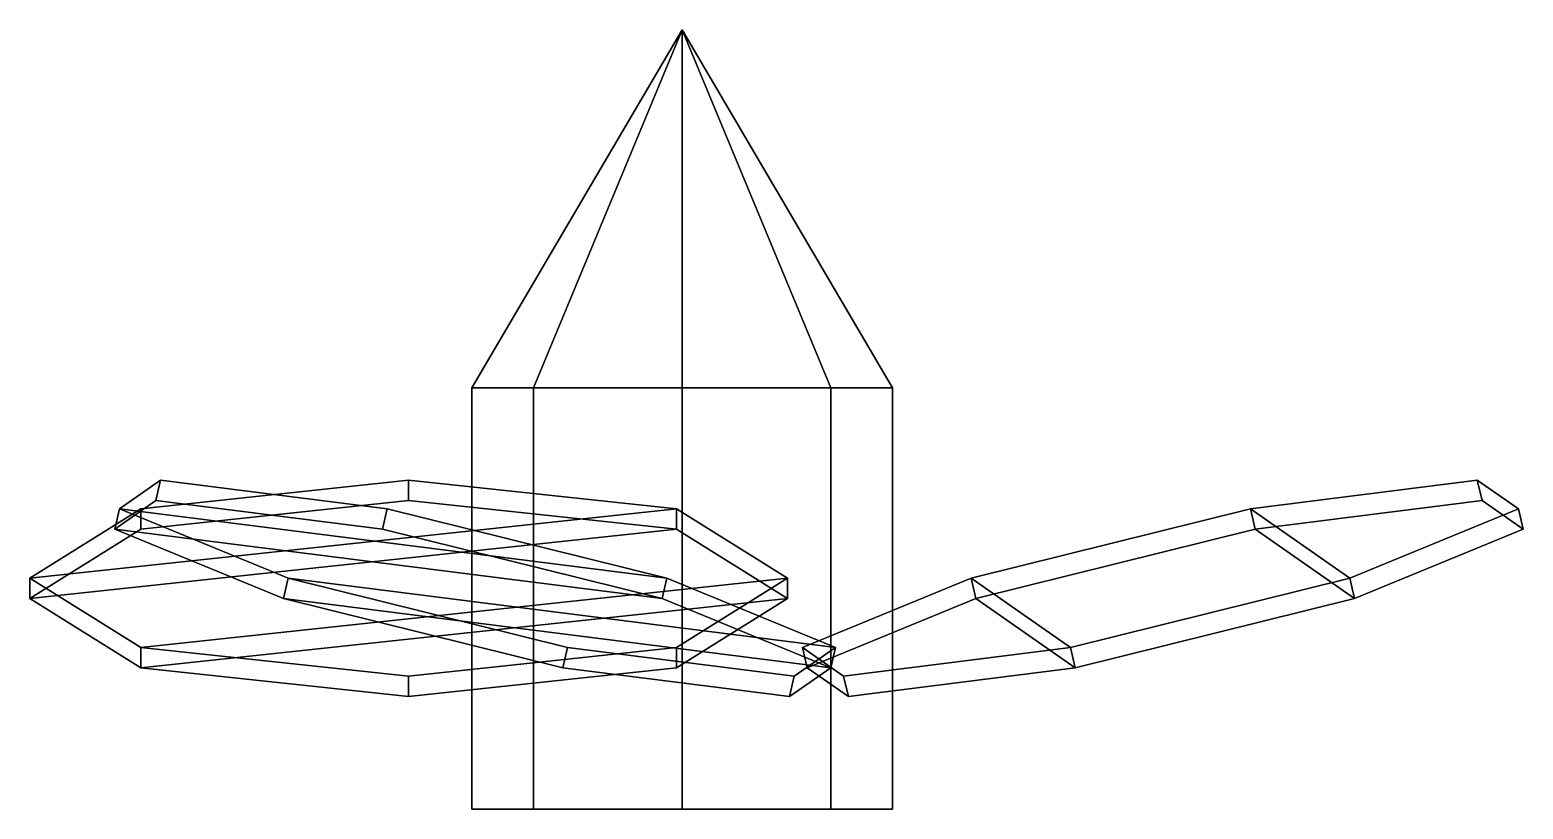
# Model space of a CAD drawing. Extents: x -0.31 to 0.4, y 0 to 0.37.
import ezdxf

# ---------------------------------------------------------------- set-up
doc = ezdxf.new("R2010")
doc.units = 0
doc.layers.add('PROP', color=2, linetype='CONTINUOUS')

msp = doc.modelspace()

# ---------------------------------------------------------------- linework, layer by layer
at = {"layer": 'PROP'}
for points in [[(-0.1, 0.2), (-0.07071, 0.2, 0.07071), (0, 0.37)], [(-0.07071, 0.2, -0.07071), (-0.1, 0.2), (0, 0.37)], [(-0.07071, 0.2, 0.07071), (0, 0.2, 0.1), (0, 0.37)], [(0, 0.2, -0.1), (-0.07071, 0.2, -0.07071), (0, 0.37)], [(0, 0.2, 0.1), (0.07071, 0.2, 0.07071), (0, 0.37)], [(0.07071, 0.2, 0.07071), (0.1, 0.2), (0, 0.37)], [(0.1, 0.2), (0.07071, 0.2, -0.07071), (0, 0.37)], [(0.07071, 0.2, -0.07071), (0, 0.2, -0.1), (0, 0.37)], [(-0.1, 0), (-0.07071, 0, 0.07071), (-0.07071, 0.2, 0.07071), (-0.1, 0.2)], [(-0.07071, 0, -0.07071), (-0.1, 0), (-0.1, 0.2), (-0.07071, 0.2, -0.07071)], [(-0.07071, 0, 0.07071), (0, 0, 0.1), (0, 0.2, 0.1), (-0.07071, 0.2, 0.07071)], [(0, 0, -0.1), (-0.07071, 0, -0.07071), (-0.07071, 0.2, -0.07071), (0, 0.2, -0.1)], [(0, 0, 0.1), (0.07071, 0, 0.07071), (0.07071, 0.2, 0.07071), (0, 0.2, 0.1)], [(0.07071, 0, -0.07071), (0, 0, -0.1), (0, 0.2, -0.1), (0.07071, 0.2, -0.07071)], [(0.07071, 0, 0.07071), (0.1, 0), (0.1, 0.2), (0.07071, 0.2, 0.07071)], [(0.1, 0), (0.07071, 0, -0.07071), (0.07071, 0.2, -0.07071), (0.1, 0.2)], [(-0.31, 0.10966, -0.18741), (-0.00272, 0.1426, -0.31035), (-0.13, 0.15625, -0.36128), (-0.25728, 0.1426, -0.31035)], [(-0.26966, 0.13294, 0.15883), (-0.25012, 0.14659, 0.29452), (-0.24788, 0.15625, 0.29322), (-0.26741, 0.1426, 0.15753)], [(-0.0073, 0.10966, 0.36217), (-0.26741, 0.1426, 0.15753), (-0.24788, 0.15625, 0.29322), (-0.14013, 0.1426, 0.37799)], [(-0.13, 0.14659, -0.36387), (-0.25728, 0.13294, -0.31294), (-0.25728, 0.1426, -0.31035), (-0.13, 0.15625, -0.36128)], [(-0.25012, 0.14659, 0.29452), (-0.14238, 0.13294, 0.37928), (-0.14013, 0.1426, 0.37799), (-0.24788, 0.15625, 0.29322)], [(-0.00272, 0.13294, -0.31294), (-0.13, 0.14659, -0.36387), (-0.13, 0.15625, -0.36128), (-0.00272, 0.1426, -0.31035)], [(0.27238, 0.13294, 0.15411), (0.38012, 0.14659, 0.06935), (0.37788, 0.15625, 0.06806), (0.27013, 0.1426, 0.15282)], [(0.3173, 0.10966, -0.17476), (0.27013, 0.1426, 0.15282), (0.37788, 0.15625, 0.06806), (0.39741, 0.1426, -0.06763)], [(0.38012, 0.14659, 0.06935), (0.39966, 0.13294, -0.06634), (0.39741, 0.1426, -0.06763), (0.37788, 0.15625, 0.06806)], [(-0.25728, 0.13294, -0.31294), (-0.13, 0.14659, -0.36387), (-0.00272, 0.13294, -0.31294), (-0.31, 0.1, -0.19)], [(-0.25728, 0.13294, -0.31294), (-0.31, 0.1, -0.19), (-0.31, 0.10966, -0.18741), (-0.25728, 0.1426, -0.31035)], [(-0.25728, 0.07672, -0.06447), (0.05, 0.10966, -0.18741), (-0.00272, 0.1426, -0.31035), (-0.31, 0.10966, -0.18741)], [(-0.14238, 0.13294, 0.37928), (-0.25012, 0.14659, 0.29452), (-0.26966, 0.13294, 0.15883), (-0.00954, 0.1, 0.36347)], [(-0.18954, 0.1, 0.0517), (-0.26966, 0.13294, 0.15883), (-0.26741, 0.1426, 0.15753), (-0.1873, 0.10966, 0.0504)], [(0.07281, 0.07672, 0.25505), (-0.1873, 0.10966, 0.0504), (-0.26741, 0.1426, 0.15753), (-0.0073, 0.10966, 0.36217)], [(-0.14238, 0.13294, 0.37928), (-0.00954, 0.1, 0.36347), (-0.0073, 0.10966, 0.36217), (-0.14013, 0.1426, 0.37799)], [(0.05, 0.1, -0.19), (-0.00272, 0.13294, -0.31294), (-0.00272, 0.1426, -0.31035), (0.05, 0.10966, -0.18741)], [(0.18447, 0.07672, -0.19058), (0.1373, 0.10966, 0.13701), (0.27013, 0.1426, 0.15282), (0.3173, 0.10966, -0.17476)], [(0.13954, 0.1, 0.1383), (0.27238, 0.13294, 0.15411), (0.27013, 0.1426, 0.15282), (0.1373, 0.10966, 0.13701)], [(0.39966, 0.13294, -0.06634), (0.38012, 0.14659, 0.06935), (0.27238, 0.13294, 0.15411), (0.31954, 0.1, -0.17347)], [(0.39966, 0.13294, -0.06634), (0.31954, 0.1, -0.17347), (0.3173, 0.10966, -0.17476), (0.39741, 0.1426, -0.06763)], [(-0.31, 0.1, -0.19), (-0.00272, 0.13294, -0.31294), (0.05, 0.1, -0.19), (-0.25728, 0.06706, -0.06706)], [(-0.00954, 0.1, 0.36347), (-0.26966, 0.13294, 0.15883), (-0.18954, 0.1, 0.0517), (0.07057, 0.06706, 0.25634)], [(0.31954, 0.1, -0.17347), (0.27238, 0.13294, 0.15411), (0.13954, 0.1, 0.1383), (0.18671, 0.06706, -0.18928)], [(-0.31, 0.1, -0.19), (-0.25728, 0.06706, -0.06706), (-0.25728, 0.07672, -0.06447), (-0.31, 0.10966, -0.18741)], [(-0.13, 0.06307, -0.01355), (-0.00272, 0.07672, -0.06447), (0.05, 0.10966, -0.18741), (-0.25728, 0.07672, -0.06447)], [(-0.05671, 0.06706, 0.03589), (-0.18954, 0.1, 0.0517), (-0.1873, 0.10966, 0.0504), (-0.05447, 0.07672, 0.03459)], [(0.05327, 0.06307, 0.11936), (-0.05447, 0.07672, 0.03459), (-0.1873, 0.10966, 0.0504), (0.07281, 0.07672, 0.25505)], [(-0.00954, 0.1, 0.36347), (0.07057, 0.06706, 0.25634), (0.07281, 0.07672, 0.25505), (-0.0073, 0.10966, 0.36217)], [(-0.00272, 0.06706, -0.06706), (0.05, 0.1, -0.19), (0.05, 0.10966, -0.18741), (-0.00272, 0.07672, -0.06447)], [(0.05943, 0.06706, 0.03117), (0.13954, 0.1, 0.1383), (0.1373, 0.10966, 0.13701), (0.05719, 0.07672, 0.02988)], [(0.07673, 0.06307, -0.10581), (0.05719, 0.07672, 0.02988), (0.1373, 0.10966, 0.13701), (0.18447, 0.07672, -0.19058)], [(0.31954, 0.1, -0.17347), (0.18671, 0.06706, -0.18928), (0.18447, 0.07672, -0.19058), (0.3173, 0.10966, -0.17476)], [(-0.25728, 0.06706, -0.06706), (0.05, 0.1, -0.19), (-0.00272, 0.06706, -0.06706), (-0.13, 0.05341, -0.01613)], [(0.07057, 0.06706, 0.25634), (-0.18954, 0.1, 0.0517), (-0.05671, 0.06706, 0.03589), (0.05103, 0.05341, 0.12065)], [(0.18671, 0.06706, -0.18928), (0.13954, 0.1, 0.1383), (0.05943, 0.06706, 0.03117), (0.07897, 0.05341, -0.10452)], [(-0.25728, 0.06706, -0.06706), (-0.13, 0.05341, -0.01613), (-0.13, 0.06307, -0.01355), (-0.25728, 0.07672, -0.06447)], [(-0.13, 0.05341, -0.01613), (-0.00272, 0.06706, -0.06706), (-0.00272, 0.07672, -0.06447), (-0.13, 0.06307, -0.01355)], [(0.05103, 0.05341, 0.12065), (-0.05671, 0.06706, 0.03589), (-0.05447, 0.07672, 0.03459), (0.05327, 0.06307, 0.11936)], [(0.07057, 0.06706, 0.25634), (0.05103, 0.05341, 0.12065), (0.05327, 0.06307, 0.11936), (0.07281, 0.07672, 0.25505)], [(0.07897, 0.05341, -0.10452), (0.05943, 0.06706, 0.03117), (0.05719, 0.07672, 0.02988), (0.07673, 0.06307, -0.10581)], [(0.18671, 0.06706, -0.18928), (0.07897, 0.05341, -0.10452), (0.07673, 0.06307, -0.10581), (0.18447, 0.07672, -0.19058)]]:
    msp.add_3dface(points, dxfattribs=at)

doc.saveas('drawing.dxf')
